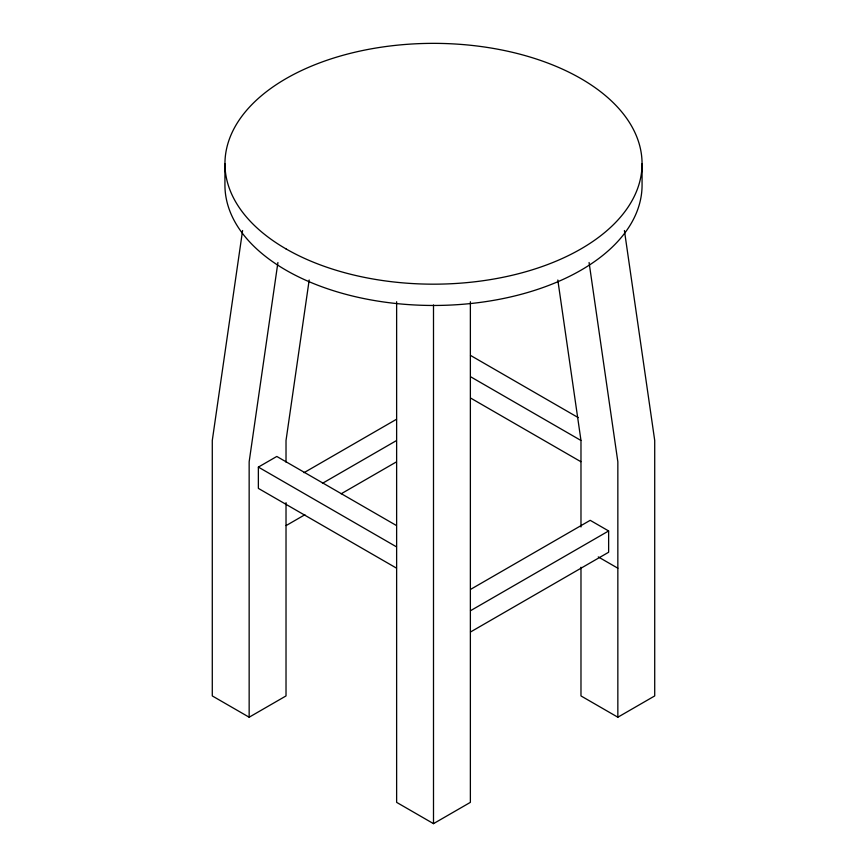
<?xml version="1.0" encoding="UTF-8"?>
<svg xmlns="http://www.w3.org/2000/svg" width="867" height="867" viewBox="0 0 867 867"><rect width="100%" height="100%" fill="white"/><g stroke="black" fill="none" stroke-linecap="round" stroke-linejoin="round"><path stroke-width="1.3" d="M242.587 230.524L212.285 440.49L212.285 695.93L249.154 717.215L286.023 695.93L286.023 502.665M277.917 262.506L249.154 461.775L249.154 717.215M309.183 280.008L286.023 440.49L286.023 462.111M396.479 568.123L258.366 488.381L258.366 467.096L276.801 456.454L396.186 525.38M304.014 472.678L396.479 419.292M322.448 483.32L396.186 440.75M286.164 525.554L304.891 514.738M341.175 493.789L396.186 462.035M470.814 589.246L590.199 520.319L608.634 530.962L608.634 552.246L470.521 631.989M470.521 610.704L608.634 530.962M396.631 301.738L396.631 802.365L433.5 823.65L470.369 802.365L470.369 301.738M580.977 567.246L580.977 695.93L617.846 717.215L654.715 695.93L654.715 440.49L624.413 230.524M470.521 355.427L578.202 417.601M470.814 376.885L580.836 440.403M470.814 398.17L580.836 461.688M598.263 556.907L617.846 568.21M258.366 467.096L396.479 546.839M589.083 262.506L617.846 461.775L617.846 717.215M557.817 280.008L580.977 440.49L580.977 526.973M642.068 163.765L642.068 185.05A208.568 120.415 0 0 1 433.5 305.466A208.568 120.415 0 0 1 224.932 185.05L224.932 163.765M433.5 304.978L433.5 823.65M286.023 248.905A208.568 120.415 0 0 0 634.958 194.934A208.568 120.415 0 0 0 379.518 47.457A208.568 120.415 0 0 0 286.023 248.905"/></g></svg>
